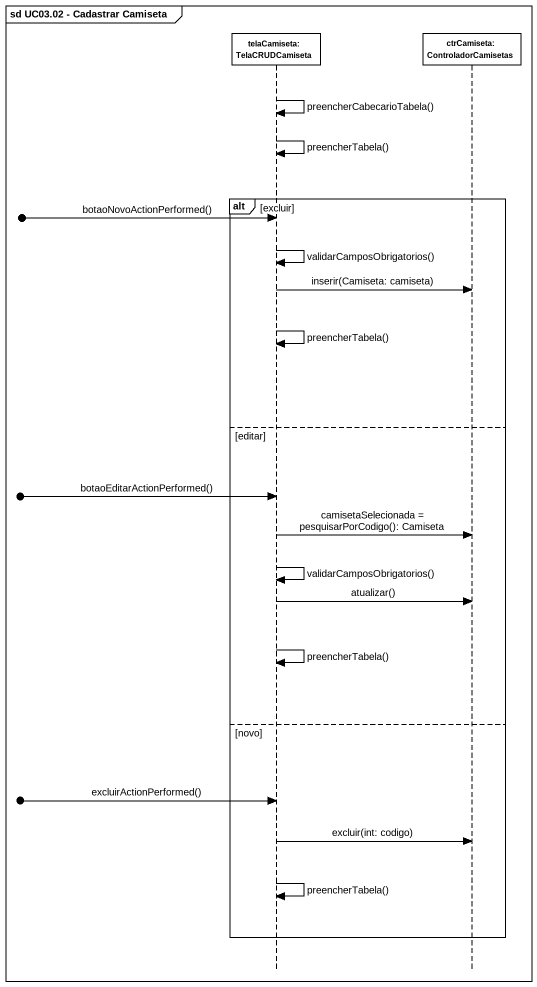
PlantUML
@startuml
mainframe sd UC03.02 - Cadastrar Camiseta
hide footbox
participant "telaCamiseta: TelaCRUDCamiseta" as telaCamiseta
participant "ctrCamiseta: ControladorCamisetas" as ctrCamiseta

telaCamiseta -> telaCamiseta : preencherCabecarioTabela()
telaCamiseta -> telaCamiseta : preencherTabela()
alt excluir
  [o-> telaCamiseta : botaoNovoActionPerformed()
  telaCamiseta -> telaCamiseta : validarCamposObrigatorios()
  telaCamiseta -> ctrCamiseta : inserir(Camiseta: camiseta)
  telaCamiseta -> telaCamiseta : preencherTabela()
else editar
  [o-> telaCamiseta : botaoEditarActionPerformed()
  telaCamiseta -> ctrCamiseta : camisetaSelecionada = pesquisarPorCodigo(): Camiseta
  telaCamiseta -> telaCamiseta : validarCamposObrigatorios()
  telaCamiseta -> ctrCamiseta : atualizar()
  telaCamiseta -> telaCamiseta : preencherTabela()
else novo
  [o-> telaCamiseta : excluirActionPerformed()
  telaCamiseta -> ctrCamiseta : excluir(int: codigo)
  telaCamiseta -> telaCamiseta : preencherTabela()
end
@enduml
